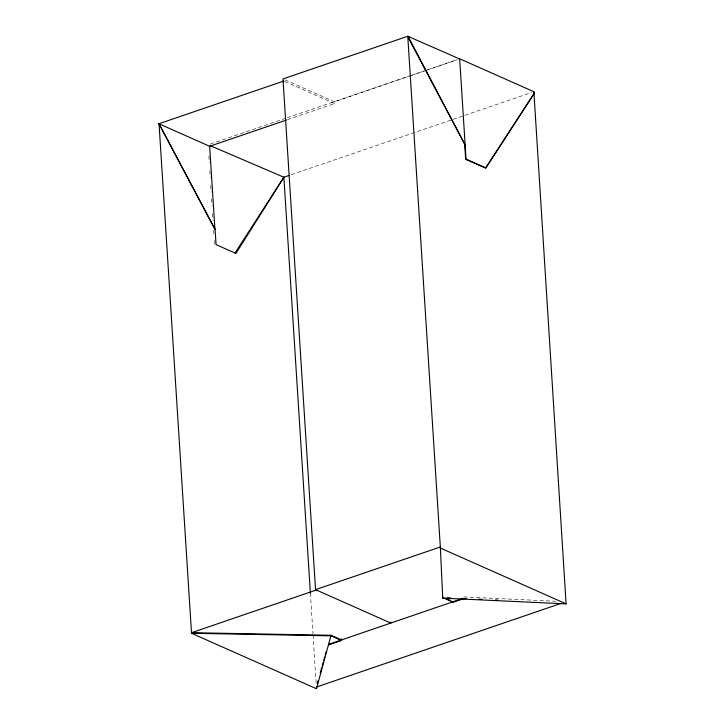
<?xml version="1.0" encoding="UTF-8"?>
<svg xmlns="http://www.w3.org/2000/svg" width="725" height="725" viewBox="0 0 725 725"><rect width="100%" height="100%" fill="white"/><g stroke="black" fill="none" stroke-linecap="round" stroke-linejoin="round"><path stroke-width="0.54" stroke-dasharray="3.62 2.72" d="M210.313 144.048L286.293 118.066M287.363 117.704L410.432 75.617M411.501 75.246L426.49 70.126M427.56 69.763L456.451 59.876M285.034 79.841L334.442 101.79L408.293 76.542M409.362 76.17L424.352 71.05M425.421 70.678L457.529 59.704M287.58 119.643L334.551 103.575L334.442 101.79M291.368 174.662L452.047 119.716M453.116 119.344L463.828 115.683M464.906 115.32L531.316 92.61M463.782 596.965L555.857 601.243M284.871 81.499L334.551 103.575M310.391 593.231L312.992 633.931M313.064 635.064L316.236 684.799M208.891 156.056L209.326 162.817M209.824 170.71L210.259 177.48M210.757 185.373L211.192 192.134M211.618 198.904L212.053 205.664M212.552 213.558L212.987 220.318M213.63 230.468L213.848 233.849M214.283 240.618L214.573 245.132"/><path stroke-width="1.09" d="M317.26 683.856L318.148 680.648M320.214 673.162L321.683 667.825M322.272 665.686L323.16 662.478M323.749 660.339L324.637 657.131M325.226 654.992L326.114 651.793M289.23 175.387L283.874 177.226L235.915 253.433L216.059 244.615L215.089 229.481L159.038 123.712L191.527 633.269L316.481 688.75L331.044 635.281L191.491 632.707L316.281 590.032M235.036 252.998L283.874 177.226L210.25 145.671M390.675 621.968L390.739 623.047L315.538 589.652L282.977 78.925L407.767 36.25L408.51 36.576L408.628 38.362L464.68 144.13L465.64 159.264L485.505 168.082L533.999 93.697L533.872 91.731L459.659 58.779L466.057 159.128L485.913 167.946L533.999 93.697M408.51 36.576L459.677 58.97M215.089 229.481L158.902 123.758L283.828 81.037M408.628 38.362L408.927 36.44M158.902 123.758L209.643 146.287L286.511 120.006M533.872 91.731L566.098 603.871L442.739 598.143L442.667 597.065M464.68 144.13L409.036 38.217M315.538 589.652L440.329 546.985L442.739 598.143M339.517 640.61L328.543 644.362L328.579 644.924L341.548 640.492L341.439 638.798M462.777 598.415L341.511 639.93L331.044 635.281M442.703 597.581L453.17 602.221L463.882 598.56L466.139 598.66M316.381 687.064L560.606 603.544M191.527 633.269L331.08 635.843L341.548 640.492M478.545 599.203L481.935 599.348M495.474 599.947L497.731 600.037M447.162 597.781L450.506 597.935M566.098 603.871L440.401 548.064L407.767 36.25M445.522 598.324L450.279 600.445M453.134 601.705L453.17 602.221M283.874 177.226L310.391 593.231M209.643 146.287L214.953 229.526"/></g></svg>
